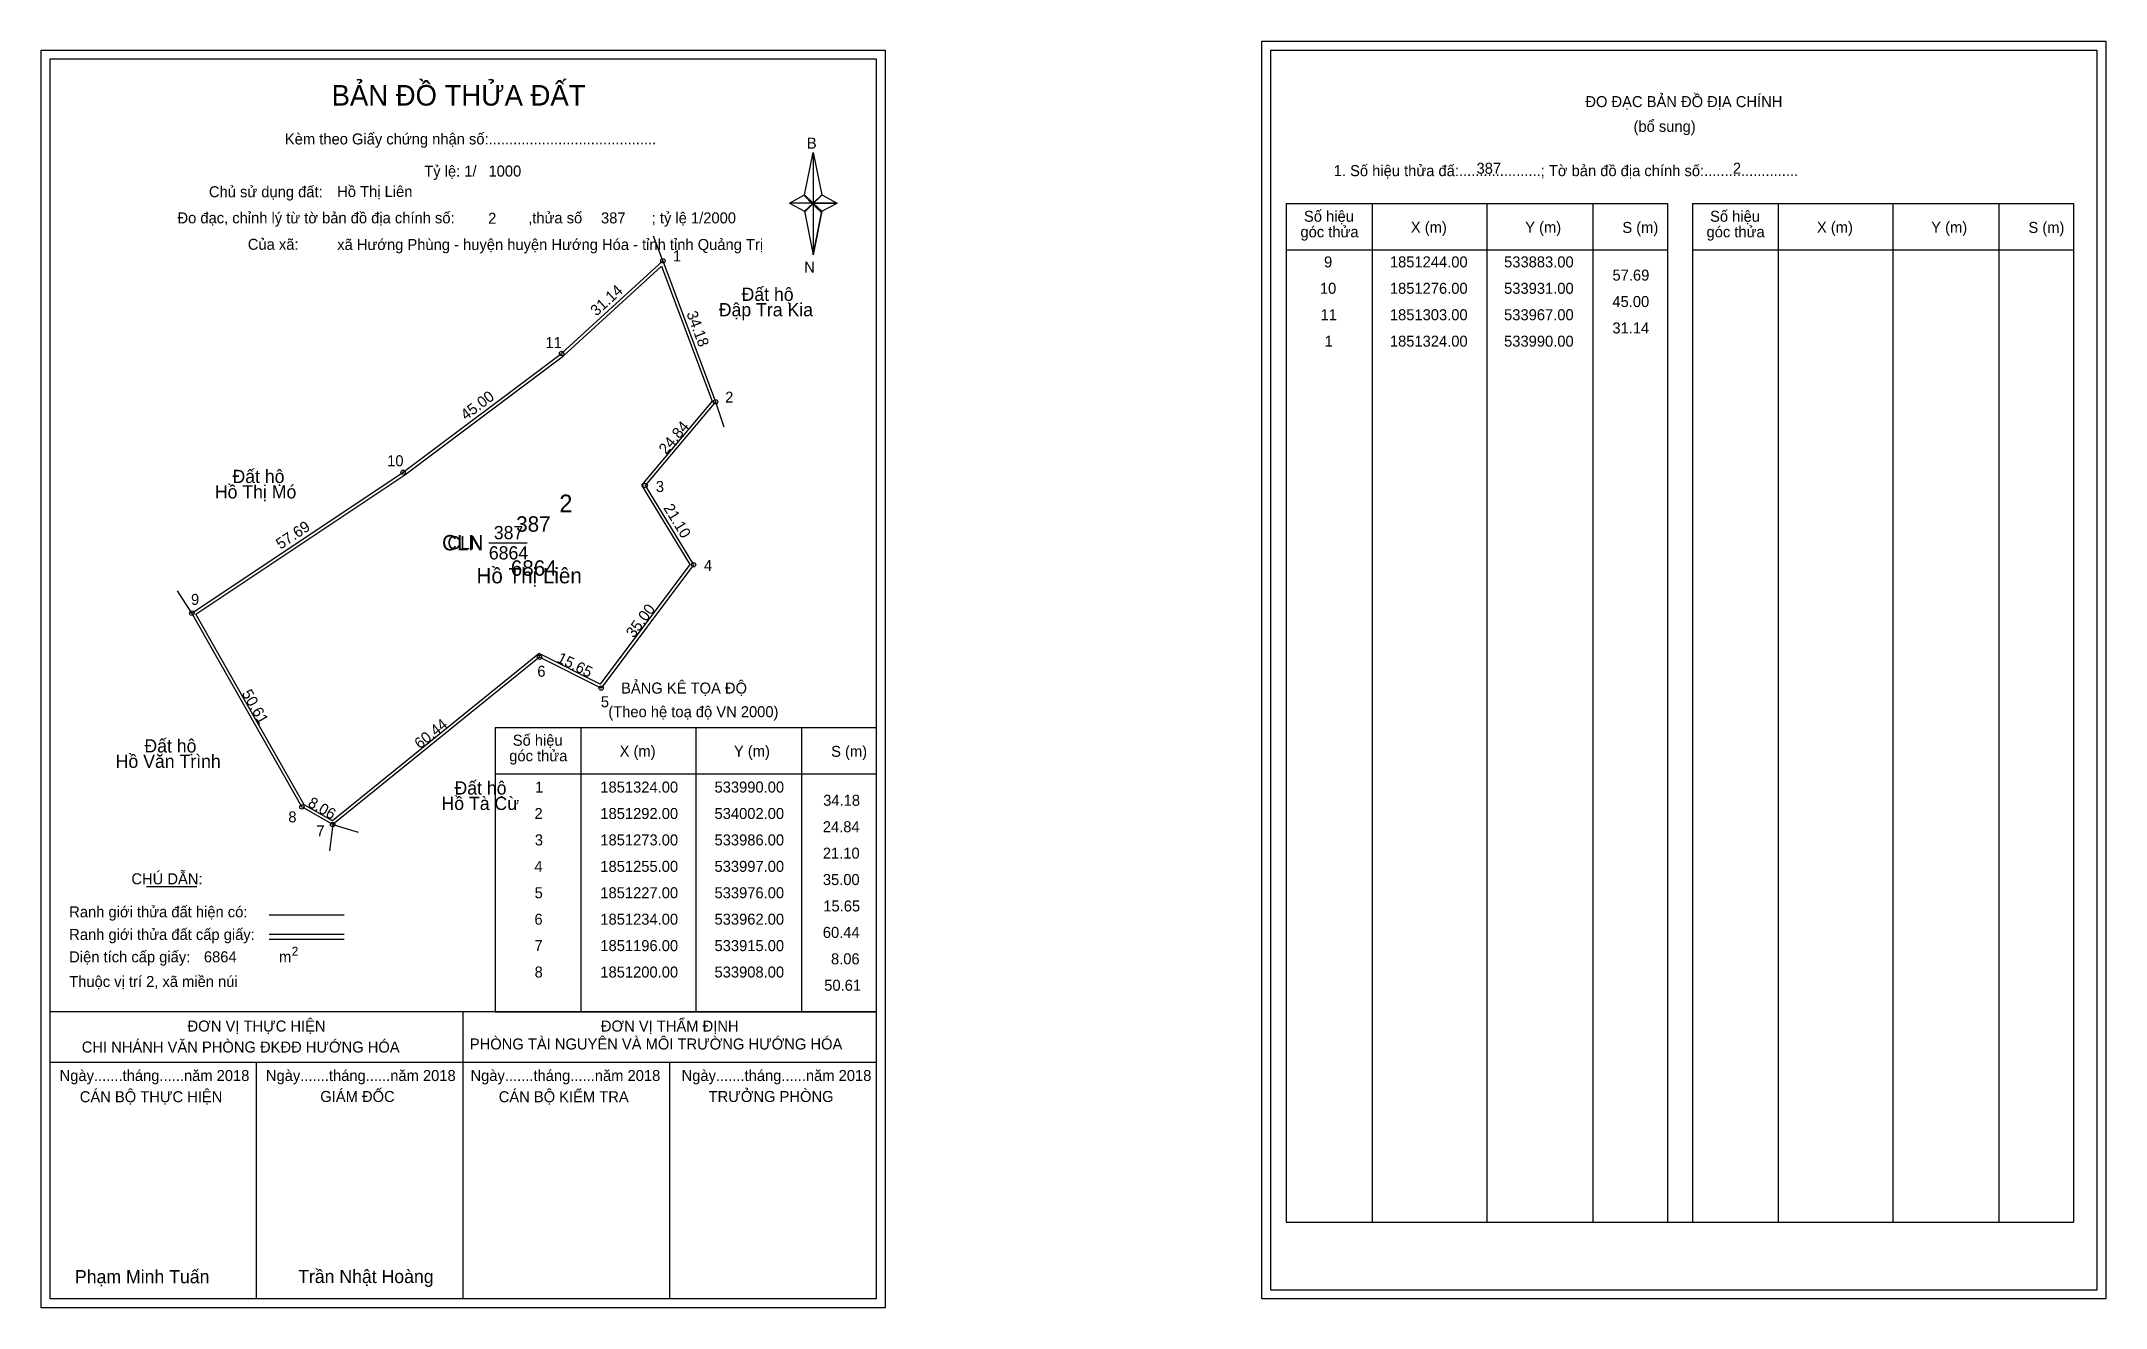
# Model space of a CAD drawing. Extents: x 533849 to 534318, y 1851086 to 1851374.
import ezdxf

# ---------------------------------------------------------------- set-up
doc = ezdxf.new("R2010")
doc.units = 0
for name, color, linetype in [('Level 1', 7, 'Continuous'), ('Level 10', 7, 'Continuous'), ('Level 11', 7, 'Continuous'), ('Level 13', 7, 'Continuous'), ('Level 2', 7, 'Continuous'), ('Level 27', 7, 'Continuous'), ('Level 3', 7, 'Continuous'), ('Level 36', 7, 'Continuous'), ('Level 4', 7, 'Continuous'), ('Level 49', 7, 'Continuous'), ('Level 5', 7, 'Continuous'), ('Level 53', 7, 'Continuous'), ('Level 55', 7, 'Continuous'), ('Level 6', 7, 'Continuous'), ('Level 63', 7, 'Continuous'), ('Level 7', 7, 'Continuous'), ('Level 9', 7, 'Continuous')]:
    doc.layers.add(name, color=color, linetype=linetype)

msp = doc.modelspace()

# ---------------------------------------------------------------- linework, layer by layer
at = {"layer": 'Level 1'}
for p, q in [((533850.8, 1851369.86), (533850.8, 1851369.86)), ((534128.12, 1851371.86), (534128.12, 1851371.86)), ((534022.22, 1851338.98), (534024.19, 1851348.62)), ((534024.19, 1851348.62), (534024.19, 1851337.1)), ((534024.19, 1851348.62), (534026.15, 1851338.98)), ((534018.77, 1851337.1), (534022.22, 1851338.98)), ((534022.22, 1851338.98), (534024.19, 1851337.1)), ((534024.04, 1851336.88), (534022.22, 1851338.76)), ((534024.19, 1851337.1), (534022.22, 1851335.26)), ((534026.01, 1851338.76), (534024.04, 1851336.88)), ((534024.04, 1851336.88), (534026.01, 1851338.76)), ((534026.15, 1851338.98), (534024.19, 1851337.1)), ((534024.19, 1851337.1), (534024.19, 1851325.4)), ((534024.19, 1851337.1), (534029.6, 1851337.1)), ((534024.19, 1851337.1), (534026.15, 1851335.26)), ((534026.15, 1851335.26), (534029.6, 1851337.1)), ((534131.65, 1851337.01), (534218.25, 1851337.01)), ((534151.24, 1851105.74), (534151.24, 1851337.01)), ((534177.31, 1851105.74), (534177.31, 1851337.01)), ((534201.29, 1851337.01), (534201.29, 1851105.74)), ((534218.25, 1851337.01), (534218.25, 1851105.74)), ((534223.91, 1851337.01), (534310.51, 1851337.01)), ((534243.5, 1851105.74), (534243.5, 1851337.01)), ((534269.57, 1851105.74), (534269.57, 1851337.01)), ((534293.54, 1851337.01), (534293.54, 1851105.74)), ((534310.51, 1851337.01), (534310.51, 1851105.74)), ((534024.04, 1851336.88), (534022.22, 1851335.04)), ((534022.22, 1851335.04), (534024.04, 1851336.88)), ((534022.22, 1851335.26), (534024.19, 1851325.4)), ((534026.01, 1851335.04), (534024.04, 1851336.88)), ((534026.15, 1851335.26), (534024.19, 1851325.4)), ((534131.65, 1851326.48), (534218.25, 1851326.48)), ((534223.91, 1851326.48), (534310.51, 1851326.48)), ((533951.89, 1851218.04), (534038.49, 1851218.04)), ((533971.48, 1851153.51), (533971.48, 1851218.04)), ((533997.55, 1851153.51), (533997.55, 1851218.04)), ((534021.52, 1851218.04), (534021.52, 1851153.51)), ((533951.89, 1851207.51), (534038.49, 1851207.51)), ((533872.71, 1851181.93), (533884.12, 1851181.93)), ((533900.58, 1851175.52), (533917.59, 1851175.52)), ((533900.58, 1851171.08), (533917.59, 1851171.08)), ((533900.58, 1851169.98), (533917.59, 1851169.98)), ((533957.62, 1851153.51), (533850.79, 1851153.51)), ((534038.49, 1851153.51), (533933.65, 1851153.51)), ((533944.64, 1851088.29), (533944.64, 1851153.51)), ((533951.89, 1851153.51), (534038.49, 1851153.51)), ((534038.49, 1851141.96), (533850.79, 1851141.96)), ((533897.72, 1851088.29), (533897.72, 1851141.96)), ((533991.57, 1851088.29), (533991.57, 1851141.96)), ((534131.65, 1851105.74), (534310.51, 1851105.74)), ((534315.82, 1851090.29), (534315.82, 1851090.29)), ((534038.49, 1851088.29), (534038.49, 1851088.29))]:
    msp.add_line(p, q, dxfattribs=at)
for points in [[(534022.22, 1851338.98), (534024.19, 1851348.62), (534024.19, 1851337.1)], [(534018.77, 1851337.1), (534022.22, 1851335.26), (534024.19, 1851337.1)], [(534024.19, 1851337.1), (534026.15, 1851338.98), (534029.6, 1851337.1)], [(534024.19, 1851337.1), (534024.19, 1851325.4), (534026.15, 1851335.26)]]:
    msp.add_lwpolyline(points, close=True, dxfattribs=at)
at = {"layer": 'Level 10'}
for points in [[(533990, 1851324), (534002, 1851292), (533986, 1851273), (533997, 1851255), (533976, 1851227), (533962, 1851234), (533915, 1851196), (533908, 1851200), (533883, 1851244), (533931, 1851276), (533967, 1851303)], [(533989.71, 1851322.79), (534001.2, 1851292.14), (533985.14, 1851273.07), (533996.16, 1851255.04), (533975.79, 1851227.89), (533961.91, 1851234.83), (533914.93, 1851196.85), (533908.51, 1851200.51), (533883.93, 1851243.78), (533931.4, 1851275.43), (533967.45, 1851302.46)]]:
    msp.add_lwpolyline(points, close=True, dxfattribs=at)
at = {"layer": 'Level 11'}
for centre in [(533990, 1851324), (533990, 1851324), (533967, 1851303), (534002, 1851292), (533931, 1851276), (533986, 1851273), (533997, 1851255), (533883, 1851244), (533962, 1851234), (533976, 1851227), (533908, 1851200), (533915, 1851196)]:
    msp.add_circle(centre, 0.5, dxfattribs=at)
at = {"layer": 'Level 27'}
for p, q in [((533990, 1851324), (533987.86, 1851329.61)), ((534002, 1851292), (534003.85, 1851286.29)), ((533883, 1851244), (533879.76, 1851249.05)), ((533915, 1851196), (533914.31, 1851190.04)), ((533915, 1851196), (533920.75, 1851194.3))]:
    msp.add_line(p, q, dxfattribs=at)
at = {"layer": 'Level 3'}
for p, q in [((534131.65, 1851337.01), (534131.65, 1851105.74)), ((534223.91, 1851337.01), (534223.91, 1851105.74)), ((533951.89, 1851218.04), (533951.89, 1851153.51))]:
    msp.add_line(p, q, dxfattribs=at)
at = {"layer": 'Level 63'}
for points in [[(533848.79, 1851371.86), (534040.49, 1851371.86), (534040.49, 1851086.29), (533848.79, 1851086.29)], [(533850.79, 1851369.86), (534038.49, 1851369.86), (534038.49, 1851088.29), (533850.79, 1851088.29)], [(534126.12, 1851373.86), (534317.82, 1851373.86), (534317.82, 1851088.29), (534126.12, 1851088.29)], [(534128.12, 1851371.86), (534315.82, 1851371.86), (534315.82, 1851090.29), (534128.12, 1851090.29)]]:
    msp.add_lwpolyline(points, close=True, dxfattribs=at)
at = {"layer": 'Level 9'}
msp.add_line((533950.47, 1851260), (533959.2, 1851260), dxfattribs=at)

# ---------------------------------------------------------------- texts
at = {"layer": 'Level 1'}
for s, height, p in [('BẢN ĐỒ THỬA ĐẤT', 4.6657, (533914.76, 1851359.27)), ('ĐO ĐẠC BẢN ĐỒ ĐỊA CHÍNH', 2.5, (534199.6, 1851358.92)), ('(bổ sung)', 2.5, (534210.54, 1851353.3)), ('Kèm theo Giấy chứng nhận số:.........................................', 2.5, (533904.14, 1851350.44)), ('B', 2.5, (534022.73, 1851349.5)), ('1. Số hiệu thửa đấ:....................; Tờ bản đồ địa chính số:.......................', 2.5, (534142.43, 1851343.24)), ('Chủ sử dụng đất:', 2.5, (533886.88, 1851338.45)), ('Đo đạc, chỉnh lý từ tờ bản đồ địa chính số:                  ,thửa số                 ; tỷ lệ 1/2000', 2.5, (533879.73, 1851332.52)), ('Số hiệu', 2.5, (534135.67, 1851332.88)), ('X (m)', 2.5, (534159.95, 1851330.4)), ('Y (m)', 2.5, (534185.93, 1851330.4)), ('S (m)', 2.5, (534208, 1851330.35)), ('Số hiệu', 2.5, (534227.93, 1851332.88)), ('X (m)', 2.5, (534252.21, 1851330.4)), ('Y (m)', 2.5, (534278.18, 1851330.4)), ('S (m)', 2.5, (534300.26, 1851330.35)), ('Của xã:', 2.5, (533895.72, 1851326.52)), ('góc thửa', 2.5, (534134.87, 1851329.35)), ('góc thửa', 2.5, (534227.13, 1851329.35)), ('N', 2.5, (534022.13, 1851321.33)), ('BẢNG KÊ TỌA ĐỘ', 2.5, (533980.52, 1851225.74)), ('(Theo hệ toạ độ VN 2000)', 2.5, (533977.62, 1851220.38)), ('Số hiệu', 2.5, (533955.91, 1851213.9)), ('góc thửa', 2.5, (533955.11, 1851210.37)), ('X (m)', 2.5, (533980.19, 1851211.43)), ('Y (m)', 2.5, (534006.16, 1851211.43)), ('S (m)', 2.5, (534028.24, 1851211.38)), ('CHÚ DẪN:', 2.5, (533869.27, 1851182.43)), ('Ranh giới thửa đất hiện có:', 2.5, (533855.14, 1851174.93)), ('Ranh giới thửa đất cấp giấy:', 2.5, (533855.14, 1851169.79)), ('2', 2, (533905.7, 1851166.24)), ('Diện tích cấp giấy:', 2.5, (533855.14, 1851164.71)), ('m', 2.5, (533902.8, 1851164.73)), ('Thuộc vị trí 2, xã miền núi', 2.5, (533855.14, 1851159.11)), ('ĐƠN VỊ THỰC HIỆN', 2.5, (533882.03, 1851148.99)), ('ĐƠN VỊ THẨM ĐỊNH', 2.5, (533975.93, 1851148.99)), ('CHI NHÁNH VĂN PHÒNG ĐKĐĐ HƯỚNG HÓA', 2.5, (533857.99, 1851144.23)), ('PHÒNG TÀI NGUYÊN VÀ MÔI TRƯỜNG HƯỚNG HÓA', 2.5, (533946.16, 1851144.92)), ('Ngày.......tháng......năm 2018', 2.5, (533852.96, 1851137.76)), ('Ngày.......tháng......năm 2018', 2.5, (533899.83, 1851137.76)), ('Ngày.......tháng......năm 2018', 2.5, (533946.31, 1851137.76)), ('Ngày.......tháng......năm 2018', 2.5, (533994.27, 1851137.76)), ('CÁN BỘ THỰC HIỆN', 2.5, (533857.54, 1851132.94)), ('GIÁM ĐỐC', 2.5, (533912.18, 1851133)), ('CÁN BỘ KIỂM TRA', 2.5, (533952.72, 1851132.94)), ('TRƯỞNG PHÒNG', 2.5, (534000.41, 1851133)), ('Phạm Minh Tuấn', 3, (533856.45, 1851091.83)), ('Trần Nhật Hoàng', 3, (533907.15, 1851091.88))]:
    msp.add_text(s, height=height, dxfattribs=at).set_placement(p)
at = {"layer": 'Level 11'}
msp.add_text('Tỷ lệ: 1/', height=2.5, dxfattribs=at).set_placement((533935.8, 1851343.13))
at = {"layer": 'Level 13'}
for s, p in [('387', (533951.61, 1851260.8)), ('CLN', (533941.08, 1851258.5)), ('6864', (533950.48, 1851256.2))]:
    msp.add_text(s, height=3, dxfattribs=at).set_placement(p)
at = {"layer": 'Level 2'}
msp.add_text('Hồ Thị Liên', height=3.5, dxfattribs=at).set_placement((533947.67, 1851250.78))
at = {"layer": 'Level 3'}
msp.add_text('CLN', height=3.5, dxfattribs=at).set_placement((533939.85, 1851258.25))
at = {"layer": 'Level 36'}
for s, p in [('Đất hộ', (534007.9, 1851314.92)), ('Đập Tra Kia', (534002.72, 1851311.42)), ('Đất hộ', (533892.23, 1851273.56)), ('Hồ Thị Mó', (533888.23, 1851270.06)), ('Đất hộ', (533872.22, 1851212.37)), ('Hồ Văn Trình', (533865.7, 1851208.87)), ('Đất hộ', (533942.67, 1851202.81)), ('Hồ Tà Cừ', (533939.72, 1851199.31))]:
    msp.add_text(s, height=3, dxfattribs=at).set_placement(p)
at = {"layer": 'Level 4'}
msp.add_text('387', height=3.5, dxfattribs=at).set_placement((533956.69, 1851262.5))
at = {"layer": 'Level 49'}
for s, rotation, p in [('31.14', 42.3974, (533974.94, 1851311.33)), ('34.18', 290.556, (533995.33, 1851312.07)), ('45.00', 36.8699, (533945.25, 1851287.69)), ('24.84', 49.8991, (533990.75, 1851279.89)), ('21.10', 301.4296, (533990.05, 1851267.91)), ('57.69', 33.6901, (533903.16, 1851258.4)), ('35.00', 53.1301, (533983.41, 1851238.21)), ('15.65', 333.4349, (533965.75, 1851233.02)), ('50.61', 299.6045, (533894.25, 1851225.81)), ('60.44', 38.9559, (533934.82, 1851213.05)), ('8.06', 330.2551, (533909.15, 1851200.26))]:
    msp.add_text(s, height=2.5, rotation=rotation, dxfattribs=at).set_placement(p)
at = {"layer": 'Level 5'}
msp.add_text('6864', height=3.5, dxfattribs=at).set_placement((533955.47, 1851252.5))
at = {"layer": 'Level 53'}
for s, p in [('9', (534140.23, 1851322.52)), ('1851244.00', (534155.19, 1851322.52)), ('533883.00', (534181.14, 1851322.52)), ('10', (534139.29, 1851316.52)), ('1851276.00', (534155.19, 1851316.52)), ('533931.00', (534181.14, 1851316.52)), ('57.69', (534205.77, 1851319.52)), ('45.00', (534205.74, 1851313.52)), ('11', (534139.45, 1851310.52)), ('1851303.00', (534155.19, 1851310.52)), ('533967.00', (534181.14, 1851310.52)), ('31.14', (534205.74, 1851307.52)), ('1', (534140.37, 1851304.52)), ('1851324.00', (534155.19, 1851304.52)), ('533990.00', (534181.14, 1851304.52)), ('1', (533960.99, 1851203.26)), ('1851324.00', (533975.81, 1851203.26)), ('533990.00', (534001.75, 1851203.26)), ('34.18', (534026.44, 1851200.26)), ('2', (533960.84, 1851197.26)), ('1851292.00', (533975.81, 1851197.26)), ('534002.00', (534001.75, 1851197.26)), ('24.84', (534026.35, 1851194.26)), ('3', (533960.92, 1851191.26)), ('1851273.00', (533975.81, 1851191.26)), ('533986.00', (534001.75, 1851191.26)), ('4', (533960.83, 1851185.26)), ('1851255.00', (533975.81, 1851185.26)), ('533997.00', (534001.75, 1851185.26)), ('21.10', (534026.36, 1851188.26)), ('35.00', (534026.36, 1851182.26)), ('5', (533960.88, 1851179.26)), ('1851227.00', (533975.81, 1851179.26)), ('533976.00', (534001.75, 1851179.26)), ('15.65', (534026.47, 1851176.26)), ('6', (533960.83, 1851173.26)), ('1851234.00', (533975.81, 1851173.26)), ('533962.00', (534001.75, 1851173.26)), ('60.44', (534026.35, 1851170.26)), ('7', (533960.84, 1851167.26)), ('1851196.00', (533975.81, 1851167.26)), ('533915.00', (534001.75, 1851167.26)), ('8', (533960.87, 1851161.26)), ('1851200.00', (533975.81, 1851161.26)), ('533908.00', (534001.75, 1851161.26)), ('8.06', (534028.21, 1851164.26)), ('50.61', (534026.68, 1851158.26))]:
    msp.add_text(s, height=2.5, dxfattribs=at).set_placement(p)
at = {"layer": 'Level 55'}
for s, height, p in [('384', 0.11, (533989.88, 1851323.89)), ('1', 0.4, (533989.89, 1851324)), ('0', 0.11, (533989.96, 1851323.89)), ('0', 0.11, (533989.96, 1851323.89)), ('11', 0.4, (533966.74, 1851303)), ('384', 0.11, (533966.88, 1851302.89)), ('2', 0.4, (534001.86, 1851292)), ('394', 0.11, (534001.88, 1851291.89)), ('394', 0.11, (534001.88, 1851291.89)), ('0', 0.11, (534001.96, 1851291.89)), ('0', 0.11, (534001.96, 1851291.89)), ('10', 0.4, (533930.72, 1851276)), ('384', 0.11, (533930.88, 1851275.89)), ('394', 0.11, (533985.88, 1851272.89)), ('394', 0.11, (533985.88, 1851272.89)), ('3', 0.4, (533985.88, 1851273)), ('4', 0.4, (533996.86, 1851255)), ('394', 0.11, (533996.88, 1851254.89)), ('394', 0.11, (533996.88, 1851254.89)), ('9', 0.4, (533882.86, 1851244)), ('398', 0.11, (533882.88, 1851243.89)), ('384', 0.11, (533882.88, 1851243.89)), ('6', 0.4, (533961.86, 1851234)), ('394', 0.11, (533961.88, 1851233.89)), ('394', 0.11, (533961.88, 1851233.89)), ('5', 0.4, (533975.87, 1851227)), ('394', 0.11, (533975.88, 1851226.89)), ('394', 0.11, (533975.88, 1851226.89)), ('8', 0.4, (533907.87, 1851200)), ('398', 0.11, (533907.88, 1851199.89)), ('7', 0.4, (533914.87, 1851196)), ('394', 0.11, (533914.88, 1851195.89)), ('398', 0.11, (533914.88, 1851195.89)), ('394', 0.11, (533914.88, 1851195.89))]:
    msp.add_text(s, height=height, dxfattribs=at).set_placement(p)
at = {"layer": 'Level 6'}
for s, p in [('387', (534174.88, 1851343.78)), ('2', (534233.12, 1851343.8)), ('1000', (533950.4, 1851343.15)), ('Hồ Thị Liên', (533916.02, 1851338.51)), ('2', (533950.32, 1851332.43)), ('387', (533975.96, 1851332.51)), ('xã Hướng Phùng - huyện huyện Hướng Hóa - tỉnh tỉnh Quảng Trị', (533916.03, 1851326.47)), ('6864', (533885.74, 1851164.72))]:
    msp.add_text(s, height=2.5, dxfattribs=at).set_placement(p)
at = {"layer": 'Level 7'}
msp.add_text('2', height=4, dxfattribs=at).set_placement((533966.49, 1851266.93))
at = {"layer": 'Level 9'}
for s, p in [('1', (533992.3, 1851323.88)), ('11', (533963.34, 1851304.21)), ('2', (534004.17, 1851291.8)), ('10', (533927.37, 1851277.36)), ('3', (533988.42, 1851271.51)), ('4', (533999.34, 1851253.6)), ('9', (533882.81, 1851245.88)), ('6', (533961.49, 1851229.57)), ('5', (533975.93, 1851222.64)), ('8', (533904.92, 1851196.49)), ('7', (533911.3, 1851193.31))]:
    msp.add_text(s, height=2.5, dxfattribs=at).set_placement(p)

doc.saveas('drawing.dxf')
